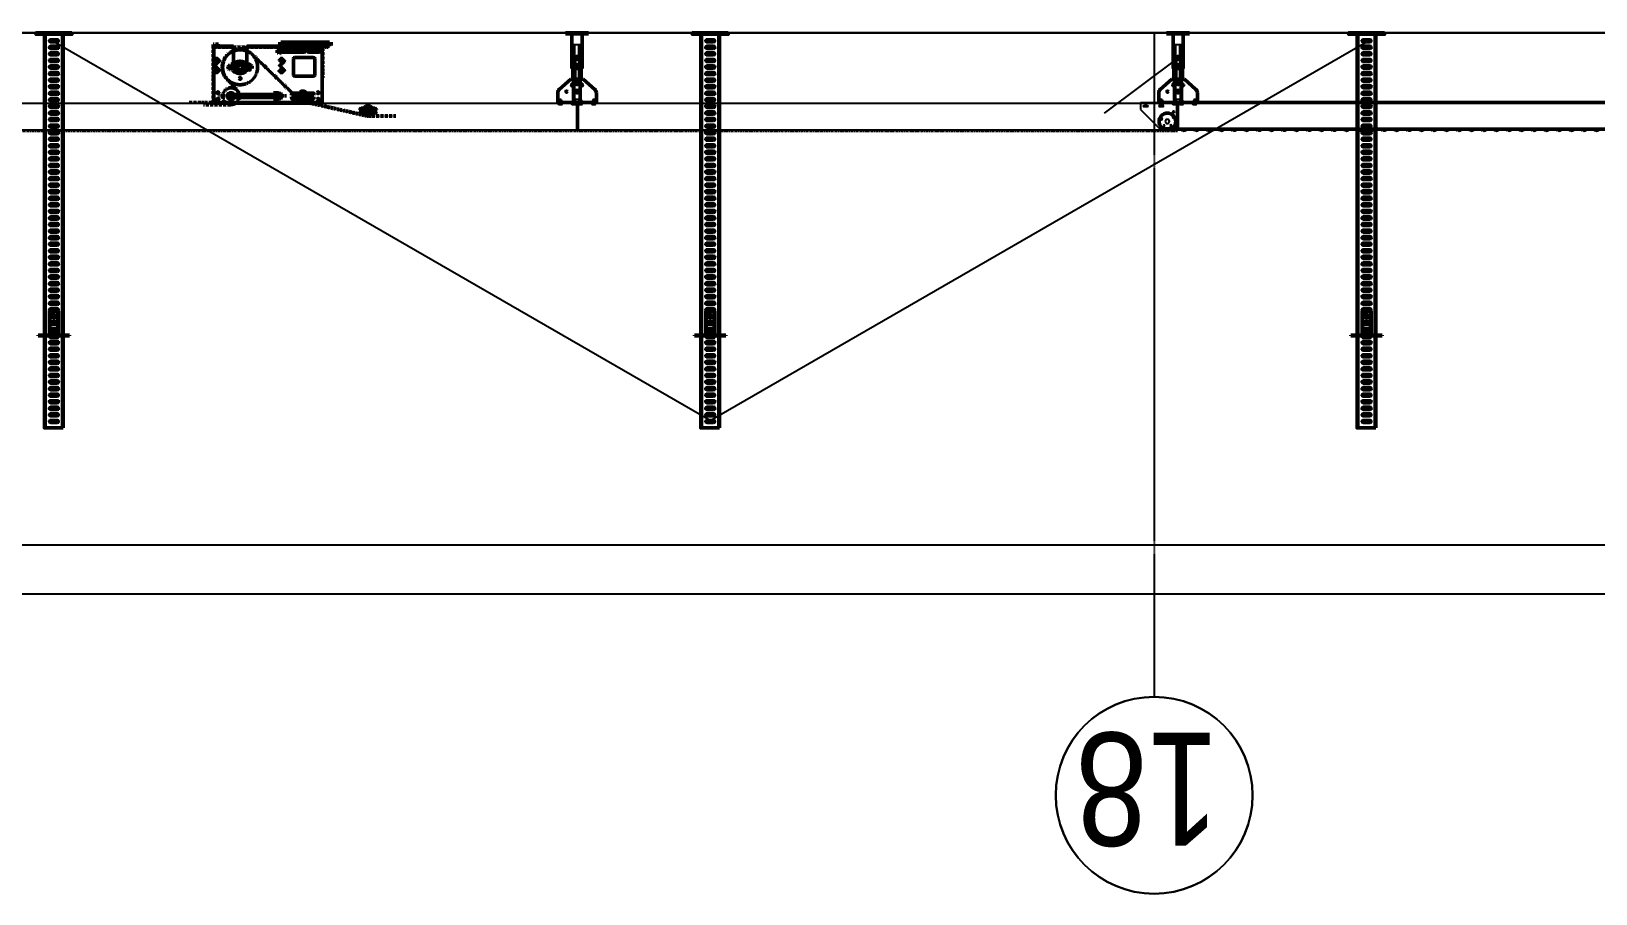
# Model space of a CAD drawing. Header units: millimetres. Extents: x 0 to 461941, y -159644 to 4828.
# Drawn here: x 180410 to 189944, y -153644 to -148388 of the extents above; entities that cross this region are included whole.
import ezdxf

# ---------------------------------------------------------------- set-up
doc = ezdxf.new("R2010")
doc.units = ezdxf.units.MM
for name, pattern in [('Xref Conv Decant Product Tote$0$_SBA Dash Dot - Loose', [6, 4, -1, 0, -1]), ('Xref Conv Decant Product Tote$0$AM_ISO02W050', [7.5, 6, -1.5]), ('Xref Conv Decant Product Tote$0$CENTER', [7, 4, -1, 1, -1]), ('Xref Conv Decant Product Tote$0$DASHDOT', [1, 0.5, -0.25, 0, -0.25]), ('Xref Conv Decant Product Tote$0$HIDDEN', [0.375, 0.25, -0.125]), ('Xref Conv Decant Product Tote$0$MultiDeck$0$Conveyor - Ground 940 aisles$0$HIDDEN', [9.525, 6.35, -3.175]), ('Xref Conv Decant Product Tote$0$P02582 Conveyor Elevations$0$HIDDEN', [9.525, 6.35, -3.175])]:
    doc.linetypes.add(name, pattern=pattern)
for name, color, linetype in [('AM_BOR', 4, 'Continuous'), ('Xref Conv Decant Empty Tote$0$B', 4, 'Continuous'), ('Xref Conv Decant Empty Tote$0$Mezz', 1, 'Continuous'), ('Xref Conv Decant In$0$P_Number1', 4, 'Continuous'), ('Xref Conv Decant Product Tote$0$B', 4, 'Continuous'), ('Xref Conv Decant Product Tote$0$MultiDeck$0$Conveyor - Ground 940 aisles$0$D', 7, 'Continuous'), ('Xref Conv Decant Product Tote$0$MultiDeck$0$Conveyor - Ground 940 aisles$0$H', 7, 'Xref Conv Decant Product Tote$0$MultiDeck$0$Conveyor - Ground 940 aisles$0$HIDDEN'), ('Xref Conv Decant Product Tote$0$P02582 Conveyor Elevations$0$Conv', 131, 'Continuous'), ('Xref Conv Decant Product Tote$0$S-GRID', 8, 'Continuous')]:
    doc.layers.add(name, color=color, linetype=linetype)
for name, color, linetype, lineweight in [('Xref Conv Decant Product Tote$0$Conv- Product decant', 3, 'Continuous', 50), ('Xref Conv Decant Product Tote$0$Hidden', 9, 'Xref Conv Decant Product Tote$0$AM_ISO02W050', 25), ('Xref Conv Decant Product Tote$0$S-GRID-IDEN', 1, 'Continuous', 25)]:
    doc.layers.add(name, color=color, linetype=linetype, lineweight=lineweight)
doc.styles.add('Xref Conv Decant Product Tote$0$Arial Narrow_1', font='ARIALN.TTF', dxfattribs={"height": 688.297872})

# ---------------------------------------------------------------- blocks, each defined once
blk = doc.blocks.new('Xref Conv Decant Empty Tote')
at = {"layer": 'Xref Conv Decant Empty Tote$0$B'}
blk.add_line((242903.7, -148397.6), (134788.8, -148397.6), dxfattribs=at)
at = {"layer": 'Xref Conv Decant Empty Tote$0$Mezz'}
blk.add_lwpolyline([(144253.6, -151517.6), (239475.4, -151517.6), (239475.4, -151817.6), (144253.6, -151817.6)], close=True, dxfattribs=at)
blk = doc.blocks.new('*U364')
blk.add_lwpolyline([(0, 0), (3657.6, 0), (3657.6, -163.5), (0, -163.5)], close=True)
at = {"layer": 'Xref Conv Decant Product Tote$0$Hidden', "ltscale": 5}
for centre in [(38.1, -12), (114.3, -12), (190.5, -12), (266.7, -12), (342.9, -12), (419.1, -12), (495.3, -12), (571.5, -12), (647.7, -12), (723.9, -12), (800.1, -12), (876.3, -12), (952.5, -12), (1028.7, -12), (1104.9, -12), (1181.1, -12), (1257.3, -12), (1333.5, -12), (1409.7, -12), (1485.9, -12), (1562.1, -12), (1638.3, -12), (1714.5, -12), (1790.7, -12), (1866.9, -12), (1943.1, -12), (2019.3, -12), (2095.5, -12), (2171.7, -12), (2247.9, -12), (2324.1, -12), (2400.3, -12), (2476.5, -12), (2552.7, -12), (2628.9, -12), (2705.1, -12), (2781.3, -12), (2857.5, -12), (2933.7, -12), (3009.9, -12), (3086.1, -12), (3162.3, -12), (3238.5, -12), (3314.7, -12), (3390.9, -12), (3467.1, -12), (3543.3, -12), (3619.5, -12)]:
    blk.add_arc(centre, 25, 28.6854, 151.3146, dxfattribs=at)
blk = doc.blocks.new('Xref Conv Decant Product Tote$0$9405 End Pulley')
blk.add_circle((-62, -52.3), 50.8)
at = {"layer": 'Xref Conv Decant Product Tote$0$P02582 Conveyor Elevations$0$Conv', "color": 0}
for p, q in [((-225.4, -125.8), (-112.4, -11.5)), ((0, -11.5), (-112.4, -11.5)), ((0, -167.1), (0, -11.5)), ((-225.4, -167.1), (-225.4, -125.8)), ((-225.4, -167.1), (0, -167.1)), ((-187, -140.5), (-202.4, -140.5)), ((-187, -150.5), (-202.4, -150.5)), ((-91.7, -140.5), (-107.1, -140.5)), ((-91.7, -150.5), (-107.1, -150.5))]:
    blk.add_line(p, q, dxfattribs=at)
for centre, radius in [((-97.5, -68.3), 6.5), ((-82.9, -26.9), 5), ((-62, -52.3), 12.7), ((-41.2, -26.9), 5)]:
    blk.add_circle(centre, radius, dxfattribs=at)
for centre, start, end in [((-202.4, -145.5), 90, 270), ((-187, -145.5), 270, 90), ((-107.1, -145.5), 90, 270), ((-91.7, -145.5), 270, 90)]:
    blk.add_arc(centre, 5, start, end, dxfattribs=at)
blk = doc.blocks.new('*U303')
at = {"layer": 'Xref Conv Decant Product Tote$0$Hidden', "linetype": 'Xref Conv Decant Product Tote$0$P02582 Conveyor Elevations$0$HIDDEN'}
blk.add_line((27500, 7.5), (0, 7.5), dxfattribs=at)
at = {"layer": 'Xref Conv Decant Product Tote$0$P02582 Conveyor Elevations$0$Conv', "color": 0}
blk.add_lwpolyline([(27500, -163.5), (0, -163.5), (0, 0), (27500, 0)], close=True, dxfattribs=at)
for centre in [(23.8, -76.2), (23.8, -111.1)]:
    blk.add_circle(centre, 5.5, dxfattribs=at)
at = {"xscale": -1}
blk.add_blockref('Xref Conv Decant Product Tote$0$9405 End Pulley', (0, 0), dxfattribs=at)
blk = doc.blocks.new('Xref Conv Decant Product Tote$0$405 Centre Drive 520lb v1.0')
at = {"linetype": 'Xref Conv Decant Product Tote$0$DASHDOT'}
for p, q in [((-1216, 10), (-1384.3, 10)), ((-1216, 7), (-1384.3, 7)), ((-781.3, -9.7), (-387.5, 79.4)), ((-780.6, -12.7), (-386.8, 76.4)), ((-212, 80.2), (-380.2, 80.2)), ((-212, 77.2), (-380.2, 77.2)), ((-1469.9, -4.2), (-1323.7, -4.2)), ((-1323.7, -4.2), (-1323.7, -350.2)), ((-1178.2, -75.7), (-1240.6, -143.6)), ((-1176, -77.7), (-1238.4, -145.6)), ((-804, -22.1), (-1086.6, -295.1)), ((-801.9, -24.2), (-1084.5, -297.3)), ((-656.4, -152.8), (-656.4, -341.6)), ((-1323.7, -350.2), (-1323.7, -358.7)), ((-1323.7, -358.7), (-1283.7, -358.7)), ((-660, -341.4), (-1320, -341.4)), ((-656.4, -341.6), (-621.5, -341.6))]:
    blk.add_line(p, q, dxfattribs=at)
for p, q in [((-660, 0), (-1320, 0)), ((-1320, 0), (-1320, -346)), ((-660, -346), (-660, 0)), ((-404.2, 51.7), (-431.6, 51.7)), ((-404.2, 42.7), (-431.6, 42.7)), ((-416.2, 63.2), (-344.2, 63.2)), ((-416.2, 31.2), (-344.2, 31.2)), ((-380.2, 58.3), (-389.8, 52.7)), ((-389.8, 52.7), (-389.8, 41.6)), ((-389.8, 41.6), (-380.2, 36.1)), ((-370.6, 52.7), (-380.2, 58.3)), ((-380.2, 36.1), (-370.6, 41.6)), ((-370.6, 41.6), (-370.6, 52.7)), ((-356.2, 51.7), (-328.8, 51.7)), ((-356.2, 42.7), (-328.8, 42.7)), ((-342.1, 54.6), (-348.5, 50.9)), ((-348.5, 50.9), (-348.5, 43.5)), ((-348.5, 43.5), (-342.1, 39.8)), ((-335.7, 50.9), (-342.1, 54.6)), ((-342.1, 39.8), (-335.7, 43.5)), ((-335.7, 43.5), (-335.7, 50.9)), ((-1237.4, -37), (-1235.4, -35)), ((-1237.4, -37), (-1237.4, -49)), ((-1237.4, -37), (-1220.2, -37)), ((-1237.4, -49), (-1235.4, -51)), ((-1237.4, -49), (-1220.2, -49)), ((-1235.4, -35), (-1235.4, -51)), ((-1235.4, -35), (-1220.2, -35)), ((-1235.4, -51), (-1220.2, -51)), ((-1221, -43), (-1219, -43)), ((-1211.9, -43), (-1220.2, -43)), ((-1220, -44), (-1220, -42)), ((-1211.9, -34), (-970, -34)), ((-1211.9, -35), (-947.6, -35)), ((-1211.9, -37), (-947.6, -37)), ((-1211.9, -49), (-947.6, -49)), ((-1211.9, -51), (-947.6, -51)), ((-970, -52), (-1211.9, -52)), ((-968, -43), (-951.6, -43)), ((-947.6, -33.4), (-947.6, -54.1)), ((-835, -269), (-835, -172)), ((-826, -163), (-714, -163)), ((-705, -269), (-705, -172)), ((-1200, -218), (-1200, -346)), ((-1200, -243.6), (-1173.3, -253.6)), ((-1120, -243.6), (-1146.7, -253.6)), ((-1120, -218), (-1120, -346)), ((-826, -278), (-714, -278)), ((-1320, -343), (-1200, -343)), ((-1320, -346), (-1200, -346)), ((-1120, -343), (-660, -343)), ((-1120, -346), (-660, -346)), ((-912.5, -371), (-912.5, -346)), ((-907.5, -371), (-912.5, -371)), ((-615.5, -346), (-907.5, -346)), ((-907.5, -371), (-907.5, -346)), ((-907.5, -354.5), (-899.5, -354.5)), ((-907.5, -367.5), (-899.5, -367.5)), ((-902.5, -371), (-907.5, -371)), ((-620.5, -351), (-902.5, -351)), ((-620.5, -371), (-902.5, -371)), ((-899.5, -367.5), (-899.5, -354.5)), ((-882, -310), (-770, -310)), ((-882, -328), (-770, -328)), ((-809.2, -311), (-808.2, -312)), ((-809.2, -311), (-809.2, -321)), ((-808.2, -320), (-809.2, -321)), ((-808.2, -312), (-808.2, -320)), ((-742, -310), (-679, -310)), ((-742, -328), (-679, -328)), ((-615.5, -354.5), (-623.5, -354.5)), ((-623.5, -367.5), (-623.5, -354.5)), ((-615.5, -367.5), (-623.5, -367.5)), ((-615.5, -371), (-620.5, -371)), ((-615.5, -346), (-615.5, -371))]:
    blk.add_line(p, q)
at = {"linetype": 'Xref Conv Decant Product Tote$0$HIDDEN'}
for p, q in [((-366.7, 53.7), (-393.7, 53.7)), ((-393.7, 40.7), (-366.7, 40.7)), ((-660, -3), (-1320, -3)), ((-1309.5, -186.5), (-1318.7, -195.6)), ((-1309.5, -186.5), (-1296.1, -186.5)), ((-1282.7, -199.9), (-1296.1, -186.5)), ((-1176.8, -181.7), (-1225, -203.9)), ((-1095, -203.9), (-1143.2, -181.7)), ((-914.5, -186.5), (-923.7, -195.6)), ((-914.5, -186.5), (-901.1, -186.5)), ((-887.7, -199.9), (-901.1, -186.5)), ((-1318.7, -195.6), (-1300.7, -213.7)), ((-1318.7, -261.4), (-1300.7, -243.4)), ((-1309.5, -270.6), (-1318.7, -261.4)), ((-1284.8, -197.8), (-1315.6, -228.5)), ((-1284.8, -259.3), (-1315.6, -228.5)), ((-1282.7, -199.9), (-1311.3, -228.5)), ((-1282.7, -257.2), (-1311.3, -228.5)), ((-1309.5, -270.6), (-1296.1, -270.6)), ((-1282.7, -257.2), (-1296.1, -270.6)), ((-1225, -232.1), (-1200, -243.6)), ((-1120, -243.6), (-1095, -232.1)), ((-923.7, -195.6), (-905.7, -213.7)), ((-923.7, -261.4), (-905.7, -243.4)), ((-914.5, -270.6), (-923.7, -261.4)), ((-889.8, -197.8), (-920.6, -228.5)), ((-889.8, -259.3), (-920.6, -228.5)), ((-887.7, -199.9), (-916.3, -228.5)), ((-887.7, -257.2), (-916.3, -228.5)), ((-914.5, -270.6), (-901.1, -270.6)), ((-887.7, -257.2), (-901.1, -270.6)), ((-933.4, -316), (-791.3, -316)), ((-928.1, -306.8), (-928.1, -325.2)), ((-928.1, -311), (-921, -311)), ((-928.1, -312), (-921, -312)), ((-928.1, -320), (-921, -320)), ((-928.1, -321), (-921, -321)), ((-912.5, -346), (-912.5, -301)), ((-912.5, -301), (-907.5, -301)), ((-907.5, -301), (-907.5, -346)), ((-907.5, -309.5), (-899.5, -309.5)), ((-907.5, -322.5), (-899.5, -322.5)), ((-899.5, -309.5), (-899.5, -322.5)), ((-899.5, -311), (-887.7, -311)), ((-899.5, -312), (-887.7, -312)), ((-899.5, -320), (-890.9, -320)), ((-899.5, -321), (-890.8, -321))]:
    blk.add_line(p, q, dxfattribs=at)
at = {"linetype": 'Xref Conv Decant Product Tote$0$CENTER'}
for p, q in [((-1291.6, -43), (-876.7, -43)), ((-934, -26), (-931, -26)), ((-934, -60), (-931, -60)), ((-926, -26), (-923, -26)), ((-926, -60), (-923, -60)), ((-928.1, -361), (-879.4, -361)), ((-890.9, -320), (-808.2, -320)), ((-890.8, -321), (-809.2, -321)), ((-887.7, -311), (-809.2, -311)), ((-887.7, -312), (-808.2, -312)), ((-594.9, -361), (-643.6, -361))]:
    blk.add_line(p, q, dxfattribs=at)
at = {"linetype": 'Continuous'}
for p, q in [((-1220.2, -60), (-1220.2, -26)), ((-1211.9, -26), (-1211.9, -60)), ((-956, -23), (-926, -23)), ((-956, -63), (-956, -23)), ((-956, -63), (-926, -63)), ((-934, -60), (-934, -26)), ((-931, -63), (-931, -23)), ((-926, -63), (-926, -23)), ((-923, -60), (-923, -26)), ((-902.5, -371), (-902.5, -351)), ((-620.5, -351), (-620.5, -371))]:
    blk.add_line(p, q, dxfattribs=at)
for points in [[(-424.7, 43.5), (-418.3, 39.8), (-411.9, 43.5), (-411.9, 50.9), (-418.3, 54.6), (-424.7, 50.9)], [(-803.2, -47.4), (-811.2, -52), (-819.2, -47.4), (-819.2, -38.1), (-811.2, -33.5), (-803.2, -38.1)], [(-787.6, -48.5), (-778, -54.1), (-768.4, -48.5), (-768.4, -37.5), (-778, -31.9), (-787.6, -37.5)], [(-752.8, -47.4), (-744.8, -52), (-736.8, -47.4), (-736.8, -38.1), (-744.8, -33.5), (-752.8, -38.1)]]:
    blk.add_lwpolyline(points, close=True)
for points in [[(-1233.8, -31.9), (-1233.8, -35.6), (-1233.8, -50.4), (-1233.8, -54.1)], [(-1233.8, -35.6), (-1222.6, -35.6)], [(-1233.8, -50.4), (-1222.6, -50.4)], [(-1231.4, -28.2), (-1222.6, -28.2)], [(-1231.4, -57.8), (-1222.6, -57.8)], [(-1220.2, -31.9), (-1220.2, -54.1)], [(-947.6, -31.9), (-947.6, -35.6), (-947.6, -50.4), (-947.6, -54.1)], [(-947.6, -35.6), (-936.4, -35.6)], [(-947.6, -50.4), (-936.4, -50.4)], [(-945.2, -28.2), (-936.4, -28.2)], [(-945.2, -57.8), (-936.4, -57.8)], [(-934, -31.9), (-934, -54.1)], [(-923, -31.9), (-923, -35.6), (-923, -50.4), (-923, -54.1)], [(-923, -35.6), (-911.8, -35.6)], [(-923, -50.4), (-911.8, -50.4)], [(-920.6, -28.2), (-911.8, -28.2)], [(-920.6, -57.8), (-911.8, -57.8)], [(-909.4, -31.9), (-909.4, -54.1)], [(-846.1, -37.2), (-797.5, -37.2), (-797.5, -42.7)], [(-846.1, -48.3), (-797.5, -48.3), (-797.5, -42.7)], [(-709.9, -37.2), (-758.5, -37.2), (-758.5, -42.7)], [(-709.9, -48.3), (-758.5, -48.3), (-758.5, -42.7)]]:
    blk.add_lwpolyline(points)
for points in [[(-846.1, -37.2), (-846.1, -29.8, -0.414214), (-841.1, -24.8)], [(-709.9, -48.3), (-709.9, -55.7, -0.414214), (-714.9, -60.7), (-841.1, -60.7, -0.414214), (-846.1, -55.7), (-846.1, -48.3, -0.414214)], [(-841.1, -24.8), (-714.9, -24.8, -0.414214), (-709.9, -29.8), (-709.9, -37.2, -0.414214)]]:
    blk.add_lwpolyline(points, format="xyb")
at = {"linetype": 'Xref Conv Decant Product Tote$0$DASHDOT', "const_width": 1.5}
for points in [[(-511.2, -2.9), (-656.4, -2.9), (-656.4, -152.9)], [(-1320.7, -351.3), (-935.7, -351.3)]]:
    blk.add_lwpolyline(points, dxfattribs=at)
at = {"linetype": 'Xref Conv Decant Product Tote$0$HIDDEN'}
for points in [[(-935.1, -309.1), (-935.1, -311.4), (-935.1, -320.6), (-935.1, -322.9)], [(-935.1, -311.4), (-928.1, -311.4)], [(-935.1, -320.6), (-928.1, -320.6)], [(-933.6, -306.8), (-928.1, -306.8)], [(-933.6, -325.2), (-928.1, -325.2)], [(-921, -309.1), (-921, -311.4), (-921, -320.6), (-921, -322.9)], [(-921, -311.4), (-914, -311.4)], [(-921, -320.6), (-914, -320.6)], [(-919.5, -306.8), (-914, -306.8)], [(-919.5, -325.2), (-914, -325.2)], [(-912.5, -309.1), (-912.5, -322.9)]]:
    blk.add_lwpolyline(points, dxfattribs=at)
for centre, radius in [((-1216, -43), 50), ((-778, -43), 30.1), ((-1300, -196), 5.5), ((-905, -196), 5.5), ((-1300, -261.1), 5.5), ((-905, -261.1), 5.5)]:
    blk.add_circle(centre, radius, dxfattribs=at)
for centre, radius in [((-418.3, 47.2), 7.91), ((-418.3, 47.2), 6.4), ((-418.3, 47.2), 4.5), ((-418.3, 47.2), 4.5), ((-418.3, 47.2), 4.5), ((-380.2, 47.2), 30), ((-380.2, 47.2), 9.6), ((-342.1, 47.2), 7.91), ((-342.1, 47.2), 6.4), ((-342.1, 47.2), 4.5), ((-342.1, 47.2), 4.5), ((-342.1, 47.2), 4.5), ((-1295, -23), 5.5), ((-1295, -63), 5.5), ((-811.2, -42.7), 8), ((-811.2, -42.7), 4.5), ((-778, -43), 9.6), ((-744.8, -42.7), 8), ((-744.8, -42.7), 4.5), ((-685, -23), 5.5), ((-685, -63), 5.5), ((-1300, -196), 5.5), ((-1160, -218), 38), ((-1160, -150), 5.5), ((-905, -196), 5.5), ((-1300, -261), 5.5), ((-1218.5, -218), 8), ((-1160, -218), 25.9), ((-1160, -218), 15), ((-1101.5, -218), 8), ((-905, -261), 5.5)]:
    blk.add_circle(centre, radius)
at = {"linetype": 'Xref Conv Decant Product Tote$0$DASHDOT'}
for centre, radius, start, end in [((-1216, -43), 53, 319.04218, 90), ((-380.2, 47.2), 33, 90, 102.75229), ((-380.2, 47.2), 30, 90, 102.75229), ((-770.7, -56.6), 48, 102.75229, 134.02472), ((-770.7, -56.6), 45, 102.75229, 134.02472), ((-1160, -218), 109.7, 137.29074, 313.60398)]:
    blk.add_arc(centre, radius, start, end, dxfattribs=at)
for centre, radius, start, end in [((-416.2, 47.2), 16, 90, 163.66518), ((-416.2, 47.2), 16, 196.33482, 270), ((-404.2, 47.2), 4.5, 270, 90), ((-356.2, 47.2), 4.5, 90, 270), ((-344.2, 47.2), 16, 16.33482, 90), ((-344.2, 47.2), 16, 270, 343.66518), ((-1229.7, -31.9), 4.04, 113.99102, 246.00898), ((-1221.2, -43), 12.6, 144.0166, 215.9834), ((-1229.7, -54.1), 4.04, 113.99102, 246.00898), ((-1216, -43), 20.3, 23.23936, 133.19887), ((-1216, -43), 20.3, 226.80115, 333.64735), ((-1224.2, -31.9), 4.04, 293.99102, 66.00898), ((-1232.8, -43), 12.6, 324.0166, 35.9834), ((-1224.2, -54.1), 4.04, 293.99102, 66.00898), ((-943.6, -31.9), 4.04, 113.99102, 246.00898), ((-935, -43), 12.6, 144.0166, 215.9834), ((-943.6, -54.1), 4.04, 113.99102, 246.00898), ((-938, -31.9), 4.04, 293.99102, 66.00898), ((-946.6, -43), 12.6, 324.0166, 35.9834), ((-938, -54.1), 4.04, 293.99102, 66.00898), ((-919, -31.9), 4.04, 113.99102, 246.00898), ((-910.4, -43), 12.6, 144.0166, 215.9834), ((-919, -54.1), 4.04, 113.99102, 246.00898), ((-913.4, -31.9), 4.04, 293.99102, 66.00898), ((-922, -43), 12.6, 324.0166, 35.9834), ((-913.4, -54.1), 4.04, 293.99102, 66.00898), ((-811.2, -42.7), 5.5, 76.11159, 18.80998), ((-744.8, -42.7), 5.5, 161.19002, 103.88841), ((-1160, -218), 40, 0, 180), ((-826, -172), 9, 90, 180), ((-714, -172), 9, 0, 90), ((-826, -269), 9, 180, 270), ((-714, -269), 9, 270, 0), ((-882, -319), 9, 90, 270), ((-770, -319), 9, 270, 90), ((-742, -319), 9, 90, 270), ((-679, -319), 9, 270, 90)]:
    blk.add_arc(centre, radius, start, end)
at = {"linetype": 'Xref Conv Decant Product Tote$0$HIDDEN'}
for centre, radius, start, end in [((-393.7, 47.2), 6.5, 90, 270), ((-366.7, 47.2), 6.5, 270, 90), ((-1220, -43), 9, 90, 270), ((-970, -43), 9, 270, 90), ((-1160, -218), 106.5, 294.88281, 247.93941), ((-1218.5, -218), 15.5, 114.75907, 245.24093), ((-1101.5, -218), 15.5, 294.75907, 65.24093), ((-932.6, -309.1), 2.53, 113.99102, 246.00898), ((-927.3, -316), 7.86, 144.0166, 215.9834), ((-932.6, -322.9), 2.53, 113.99102, 246.00898), ((-918.5, -309.1), 2.53, 113.99102, 246.00898), ((-913.1, -316), 7.86, 144.0166, 215.9834), ((-918.5, -322.9), 2.53, 113.99102, 246.00898), ((-915, -309.1), 2.53, 293.99102, 66.00898), ((-920.4, -316), 7.86, 324.0166, 35.9834), ((-915, -322.9), 2.53, 293.99102, 66.00898)]:
    blk.add_arc(centre, radius, start, end, dxfattribs=at)
at = {"linetype": 'Continuous'}
for centre, radius, start, end in [((-1216, -26), 4.14, 0, 180), ((-1216, -60), 4.14, 180, 0), ((-1160, -218), 106.5, 247.93941, 292.06059)]:
    blk.add_arc(centre, radius, start, end, dxfattribs=at)
blk = doc.blocks.new('Xref Conv Decant Product Tote$0$Grid - Grid Head-235101')
at = {"layer": 'Xref Conv Decant Product Tote$0$S-GRID-IDEN'}
blk.add_circle((0, 600), 600, dxfattribs=at)
for start, end in [(0, 180), (180, 0)]:
    blk.add_arc((0, 600), 600, start, end, dxfattribs=at)
blk = doc.blocks.new('*U362')
at = {"linetype": 'Continuous'}
for p, q in [((0, 0), (0, -59.2)), ((0, 0), (235, 0)), ((235, 0), (235, -59.2)), ((79.4, -141.4), (8.5, -78.2)), ((155.6, -141.4), (226.5, -78.2)), ((79.4, -141.4), (155.6, -141.4)), ((91.5, -136.4), (91.5, -287)), ((103.5, -136.4), (103.5, -353)), ((131.5, -136.4), (131.5, -287)), ((143.5, -136.4), (143.5, -287)), ((86.5, -207.5), (148.5, -207.5)), ((86.5, -207.5), (86.5, -418.5)), ((148.5, -207.5), (148.5, -418.5)), ((187.5, -418.5), (47.5, -418.5)), ((47.5, -418.5), (47.5, -423.5)), ((187.5, -423.5), (47.5, -423.5)), ((187.5, -418.5), (187.5, -423.5))]:
    blk.add_line(p, q, dxfattribs=at)
for p, q in [((6.9, 7.5), (6.9, 2)), ((6.9, 2), (25.4, 2)), ((9.2, 9), (11.5, 9)), ((11.5, 9), (11.5, 2)), ((11.5, 9), (20.8, 9)), ((20.8, 9), (20.8, 2)), ((20.8, 9), (23.1, 9)), ((25.4, 7.5), (25.4, 2)), ((88, 7.5), (88, 2)), ((88, 2), (106.5, 2)), ((90.3, 9), (92.6, 9)), ((92.6, 9), (92.6, 2)), ((92.6, 9), (101.8, 9)), ((101.8, 9), (101.8, 2)), ((101.8, 9), (104.2, 9)), ((106.5, 7.5), (106.5, 2)), ((128.5, 7.5), (128.5, 2)), ((128.5, 2), (147, 2)), ((130.8, 9), (133.2, 9)), ((133.2, 9), (133.2, 2)), ((133.2, 9), (142.4, 9)), ((142.4, 9), (142.4, 2)), ((142.4, 9), (144.7, 9)), ((147, 7.5), (147, 2)), ((209.6, 7.5), (209.6, 2)), ((209.6, 2), (228.1, 2)), ((211.9, 9), (214.2, 9)), ((214.2, 9), (214.2, 2)), ((214.2, 9), (223.5, 9)), ((223.5, 9), (223.5, 2)), ((223.5, 9), (225.8, 9)), ((228.1, 7.5), (228.1, 2)), ((117.5, -109.3), (111.1, -113)), ((111.1, -113), (111.1, -120.4)), ((111.1, -120.4), (117.5, -124.1)), ((123.9, -113), (117.5, -109.3)), ((117.5, -124.1), (123.9, -120.4)), ((123.9, -120.4), (123.9, -113))]:
    blk.add_line(p, q)
at = {"linetype": 'Xref Conv Decant Product Tote$0$CENTER'}
for p, q in [((67.5, -411.7), (67.5, -433.3)), ((167.5, -411.7), (167.5, -433.3))]:
    blk.add_line(p, q, dxfattribs=at)
for points in [[(111.1, -69.4), (117.5, -73.1), (123.9, -69.4), (123.9, -62), (117.5, -58.3), (111.1, -62)], [(109.5, -225.1), (117.5, -229.7), (125.5, -225.1), (125.5, -215.9), (117.5, -211.3), (109.5, -215.9)], [(109.5, -276.1), (117.5, -280.7), (125.5, -276.1), (125.5, -266.9), (117.5, -262.3), (109.5, -266.9)]]:
    blk.add_lwpolyline(points, close=True)
for centre, radius in [((117.5, -65.7), 8.4), ((117.5, -65.7), 6.4), ((117.5, -116.7), 8.4), ((117.5, -116.7), 6.4), ((117.5, -220.5), 8), ((117.5, -271.5), 8)]:
    blk.add_circle(centre, radius)
at = {"linetype": 'Continuous'}
blk.add_circle((181.8, -65.7), 3.6, dxfattribs=at)
for centre, radius, start, end in [((9.2, 6.5), 2.53, 23.99102, 156.00898), ((16.1, 1.1), 7.86, 54.0166, 125.9834), ((23.1, 6.5), 2.53, 23.99102, 156.00898), ((90.3, 6.5), 2.53, 23.99102, 156.00898), ((97.2, 1.1), 7.86, 54.0166, 125.9834), ((104.2, 6.5), 2.53, 23.99102, 156.00898), ((130.8, 6.5), 2.53, 23.99102, 156.00898), ((137.8, 1.1), 7.86, 54.0166, 125.9834), ((144.7, 6.5), 2.53, 23.99102, 156.00898), ((211.9, 6.5), 2.53, 23.99102, 156.00898), ((218.8, 1.1), 7.86, 54.0166, 125.9834), ((225.8, 6.5), 2.53, 23.99102, 156.00898)]:
    blk.add_arc(centre, radius, start, end)
for centre, radius, start, end in [((25.4, -59.2), 25.4, 180, 228.26911), ((209.6, -59.2), 25.4, 311.73089, 0), ((88.7, -104.7), 4.4, 45, 225), ((116.3, -77.6), 43.1, 224.54732, 271.61444), ((117.5, -75.9), 36.4, 225, 270), ((117.5, -75.9), 36.4, 270, 315), ((118.7, -77.6), 43.1, 268.38556, 315.45268), ((146.3, -104.7), 4.4, 315, 135)]:
    blk.add_arc(centre, radius, start, end, dxfattribs=at)
at = {"layer": 'Xref Conv Decant Product Tote$0$Hidden', "linetype": 'Xref Conv Decant Product Tote$0$HIDDEN'}
for p, q in [((11.1, -17), (11.1, 2)), ((12.1, -18), (12.1, 2)), ((20.1, -18), (20.1, 2)), ((21.1, -17), (21.1, 2)), ((92.2, -17), (92.2, 2)), ((93.2, -18), (93.2, 2)), ((101.2, -18), (101.2, 2)), ((102.2, -17), (102.2, 2)), ((132.8, -17), (132.8, 2)), ((133.8, -18), (133.8, 2)), ((141.8, -18), (141.8, 2)), ((142.8, -17), (142.8, 2)), ((213.8, -17), (213.8, 2)), ((214.8, -18), (214.8, 2)), ((222.8, -18), (222.8, 2)), ((223.8, -17), (223.8, 2)), ((0, -3), (235, -3)), ((12.1, -18), (11.1, -17)), ((11.1, -17), (21.1, -17)), ((12.1, -18), (20.1, -18)), ((20.1, -18), (21.1, -17)), ((91.5, -18), (91.5, -158.8)), ((91.5, -18), (143.5, -18)), ((92.2, -17), (102.2, -17)), ((93.2, -18), (92.2, -17)), ((93.2, -18), (101.2, -18)), ((93.5, -18), (93.5, -353)), ((101.2, -18), (102.2, -17)), ((101.5, -18), (101.5, -353)), ((103.5, -18), (103.5, -158.8)), ((131.5, -18), (131.5, -158.8)), ((132.8, -17), (142.8, -17)), ((133.8, -18), (132.8, -17)), ((133.5, -18), (133.5, -353)), ((133.8, -18), (141.8, -18)), ((141.5, -18), (141.5, -353)), ((141.8, -18), (142.8, -17)), ((143.5, -18), (143.5, -158.8)), ((213.8, -17), (223.8, -17)), ((214.8, -18), (213.8, -17)), ((214.8, -18), (222.8, -18)), ((222.8, -18), (223.8, -17)), ((91.5, -128), (91.5, -173)), ((91.5, -142), (91.5, -353)), ((93.5, -128), (93.5, -173)), ((96.5, -118), (138.5, -118)), ((96.5, -120), (138.5, -120)), ((96.5, -176), (98.5, -176)), ((98.5, -178), (96.5, -178)), ((101.5, -170), (101.5, -173)), ((101.5, -170), (103.5, -170)), ((103.5, -142), (103.5, -287)), ((103.5, -170), (103.5, -173)), ((131.5, -142), (131.5, -353)), ((131.5, -170), (131.5, -173)), ((131.5, -170), (133.5, -170)), ((133.5, -170), (131.5, -170)), ((133.5, -170), (133.5, -173)), ((133.5, -170), (133.5, -173)), ((138.5, -176), (136.5, -176)), ((136.5, -178), (138.5, -178)), ((141.5, -128), (141.5, -173)), ((143.5, -128), (143.5, -173)), ((143.5, -142), (143.5, -353)), ((89.5, -207.5), (89.5, -418.5)), ((145.5, -207.5), (145.5, -418.5)), ((143.5, -353), (91.5, -353))]:
    blk.add_line(p, q, dxfattribs=at)
at = {"layer": 'Xref Conv Decant Product Tote$0$Hidden', "linetype": 'Xref Conv Decant Product Tote$0$CENTER'}
for p, q in [((16.1, 10.6), (16.1, -9.3)), ((97.2, -8.6), (97.2, 11.3)), ((97.2, 10.6), (97.2, -9.3)), ((137.8, -8.6), (137.8, 11.3)), ((218.8, -8.6), (218.8, 11.3))]:
    blk.add_line(p, q, dxfattribs=at)
at = {"layer": 'Xref Conv Decant Product Tote$0$Hidden'}
for p, q in [((16.1, 8.6), (16.1, -11.3)), ((97.2, 8.6), (97.2, -11.3)), ((137.8, 8.6), (137.8, -11.3)), ((218.8, 8.6), (218.8, -11.3))]:
    blk.add_line(p, q, dxfattribs=at)
for points in [[(6.9, -5), (4.9, -3)], [(27.4, -3), (4.9, -3)], [(25.4, -5), (6.9, -5)], [(6.9, -10.5), (6.9, -5)], [(23.1, -12), (20.8, -12), (11.5, -12), (9.2, -12)], [(11.5, -12), (11.5, -5)], [(20.8, -12), (20.8, -5)], [(27.4, -3), (25.4, -5)], [(25.4, -10.5), (25.4, -5)], [(88, -5), (86, -3)], [(108.5, -3), (86, -3)], [(106.5, -5), (88, -5)], [(88, -10.5), (88, -5)], [(104.2, -12), (101.8, -12), (92.6, -12), (90.3, -12)], [(92.6, -12), (92.6, -5)], [(101.8, -12), (101.8, -5)], [(108.5, -3), (106.5, -5)], [(106.5, -10.5), (106.5, -5)], [(128.5, -5), (126.5, -3)], [(149, -3), (126.5, -3)], [(147, -5), (128.5, -5)], [(128.5, -10.5), (128.5, -5)], [(144.7, -12), (142.4, -12), (133.2, -12), (130.8, -12)], [(133.2, -12), (133.2, -5)], [(142.4, -12), (142.4, -5)], [(149, -3), (147, -5)], [(147, -10.5), (147, -5)], [(209.6, -5), (207.6, -3)], [(230.1, -3), (207.6, -3)], [(228.1, -5), (209.6, -5)], [(209.6, -10.5), (209.6, -5)], [(225.8, -12), (223.5, -12), (214.2, -12), (211.9, -12)], [(214.2, -12), (214.2, -5)], [(223.5, -12), (223.5, -5)], [(230.1, -3), (228.1, -5)], [(228.1, -10.5), (228.1, -5)]]:
    blk.add_lwpolyline(points, dxfattribs=at)
for centre, radius, start, end in [((9.2, -9.5), 2.53, 203.99102, 336.00898), ((16.1, -4.1), 7.86, 234.0166, 305.9834), ((23.1, -9.5), 2.53, 203.99102, 336.00898), ((90.3, -9.5), 2.53, 203.99102, 336.00898), ((97.2, -4.1), 7.86, 234.0166, 305.9834), ((104.2, -9.5), 2.53, 203.99102, 336.00898), ((130.8, -9.5), 2.53, 203.99102, 336.00898), ((137.8, -4.1), 7.86, 234.0166, 305.9834), ((144.7, -9.5), 2.53, 203.99102, 336.00898), ((211.9, -9.5), 2.53, 203.99102, 336.00898), ((218.8, -4.1), 7.86, 234.0166, 305.9834), ((225.8, -9.5), 2.53, 203.99102, 336.00898)]:
    blk.add_arc(centre, radius, start, end, dxfattribs=at)
at = {"layer": 'Xref Conv Decant Product Tote$0$Hidden', "linetype": 'Xref Conv Decant Product Tote$0$HIDDEN'}
for centre, radius, start, end in [((96.5, -123), 5, 90, 180), ((96.5, -173), 5, 180, 270), ((96.5, -173), 5, 180, 270), ((96.5, -123), 3, 90, 180), ((96.5, -173), 3, 180, 270), ((98.5, -173), 3, 270, 0), ((98.5, -173), 5, 270, 0), ((136.5, -173), 5, 180, 270), ((136.5, -173), 3, 180, 270), ((138.5, -123), 5, 0, 90), ((138.5, -123), 3, 0, 90), ((138.5, -173), 5, 270, 0), ((138.5, -173), 3, 270, 0)]:
    blk.add_arc(centre, radius, start, end, dxfattribs=at)
blk = doc.blocks.new('Xref Conv Decant Product Tote$0$SLOT (0deg)')
blk.add_lwpolyline([(-21, 6.5, 1), (-21, -6.5), (21, -6.5, 1), (21, 6.5)], format="xyb", close=True)
blk = doc.blocks.new('*U385')
for p, q in [((-95.2, 18.7), (-29.9, 18.7)), ((-95.2, 18.7), (-95.2, 13.7)), ((-95.2, 13.7), (-29.9, 13.7)), ((-27.5, 28.5), (27.5, 28.5)), ((-27.5, -131.5), (-27.5, 28.5)), ((-24.5, -131.5), (-24.5, 28.5)), ((24.5, -131.5), (24.5, 28.5)), ((27.5, -131.5), (27.5, 28.5)), ((30, 18.7), (95.2, 18.7)), ((95.2, 13.7), (30, 13.7)), ((95.2, 18.7), (95.2, 13.7)), ((-27.5, -131.5), (27.5, -131.5))]:
    blk.add_line(p, q)
for centre in [(0, -67.5), (0, -118.5)]:
    blk.add_circle(centre, 5.5)
for centre, start, end in [((-29.9, 10.5), 0, 90), ((30, 10.5), 90, 180)]:
    blk.add_arc(centre, 3.2, start, end)
at = {"layer": 'Xref Conv Decant Product Tote$0$MultiDeck$0$Conveyor - Ground 940 aisles$0$D', "linetype": 'Xref Conv Decant Product Tote$0$MultiDeck$0$Conveyor - Ground 940 aisles$0$HIDDEN'}
for p, q in [((-26.8, 10.5), (-26.8, -1.6)), ((-21.8, 10.5), (-21.8, -1.5)), ((21.8, 10.5), (21.8, -1.5)), ((26.8, 10.5), (26.8, -1.6))]:
    blk.add_line(p, q, dxfattribs=at)
at = {"layer": 'Xref Conv Decant Product Tote$0$MultiDeck$0$Conveyor - Ground 940 aisles$0$D'}
for p, q in [((-2, 0), (-21, 0)), ((-1, 0), (1, 0)), ((0, 2), (0, 21)), ((0, -1), (0, 1)), ((2, 0), (21, 0)), ((-4, -67.5), (-7.5, -67.5)), ((-2, -67.5), (2, -67.5)), ((0, -2), (0, -21)), ((0, -63.5), (0, -60)), ((0, -69.5), (0, -65.5)), ((0, -71.5), (0, -75)), ((4, -67.5), (7.5, -67.5)), ((-4, -118.5), (-7.5, -118.5)), ((-2, -118.5), (2, -118.5)), ((0, -114.5), (0, -111)), ((0, -120.5), (0, -116.5)), ((0, -122.5), (0, -126)), ((4, -118.5), (7.5, -118.5))]:
    blk.add_line(p, q, dxfattribs=at)
at = {"layer": 'Xref Conv Decant Product Tote$0$MultiDeck$0$Conveyor - Ground 940 aisles$0$D', "linetype": 'Xref Conv Decant Product Tote$0$MultiDeck$0$Conveyor - Ground 940 aisles$0$HIDDEN'}
blk.add_circle((0, 0), 20, dxfattribs=at)
for centre, radius, start, end in [((-29.9, 10.5), 8.2, 0, 90), ((30, 10.5), 8.2, 90, 180), ((0, 0), 26.8, 183.50044, 356.49956), ((0, 0), 21.8, 183.8813, 356.1187)]:
    blk.add_arc(centre, radius, start, end, dxfattribs=at)
at = {"layer": 'Xref Conv Decant Product Tote$0$MultiDeck$0$Conveyor - Ground 940 aisles$0$H'}
for p, q in [((-88.7, 18.7), (-88.7, 13.7)), ((-63.7, 18.7), (-63.7, 13.7)), ((63.7, 18.7), (63.7, 13.7)), ((88.7, 18.7), (88.7, 13.7))]:
    blk.add_line(p, q, dxfattribs=at)
blk = doc.blocks.new('*U412')
for p, q in [((-52.5, 2408), (-52.5, 8)), ((52.5, 8), (52.5, 2408))]:
    blk.add_line(p, q)
for points in [[(-57.5, 2408), (57.5, 2408), (57.5, 8), (-57.5, 8)], [(-110, 0), (110, 0), (110, 8), (-110, 8)]]:
    blk.add_lwpolyline(points, close=True)
at = {"layer": 'Xref Conv Decant Product Tote$0$Hidden'}
for p, q in [((-90, 8), (-90, 0)), ((-76, 8), (-76, 0)), ((76, 8), (76, 0)), ((90, 8), (90, 0))]:
    blk.add_line(p, q, dxfattribs=at)
for name, p in [('Xref Conv Decant Product Tote$0$SLOT (0deg)', (0, 2368)), ('Xref Conv Decant Product Tote$0$SLOT (0deg)', (0, 2328)), ('Xref Conv Decant Product Tote$0$SLOT (0deg)', (0, 2288)), ('Xref Conv Decant Product Tote$0$SLOT (0deg)', (0, 2248)), ('Xref Conv Decant Product Tote$0$SLOT (0deg)', (0, 2208)), ('Xref Conv Decant Product Tote$0$SLOT (0deg)', (0, 2168)), ('Xref Conv Decant Product Tote$0$SLOT (0deg)', (0, 2128)), ('Xref Conv Decant Product Tote$0$SLOT (0deg)', (0, 2088)), ('Xref Conv Decant Product Tote$0$SLOT (0deg)', (0, 2048)), ('Xref Conv Decant Product Tote$0$SLOT (0deg)', (0, 2008)), ('Xref Conv Decant Product Tote$0$SLOT (0deg)', (0, 1968)), ('Xref Conv Decant Product Tote$0$SLOT (0deg)', (0, 1928)), ('*U385', (0, 1828)), ('*U385', (0, 1828)), ('Xref Conv Decant Product Tote$0$SLOT (0deg)', (0, 1888)), ('Xref Conv Decant Product Tote$0$SLOT (0deg)', (0, 1848)), ('Xref Conv Decant Product Tote$0$SLOT (0deg)', (0, 1808)), ('Xref Conv Decant Product Tote$0$SLOT (0deg)', (0, 1768)), ('Xref Conv Decant Product Tote$0$SLOT (0deg)', (0, 1728)), ('Xref Conv Decant Product Tote$0$SLOT (0deg)', (0, 1688)), ('Xref Conv Decant Product Tote$0$SLOT (0deg)', (0, 1648)), ('Xref Conv Decant Product Tote$0$SLOT (0deg)', (0, 1608)), ('Xref Conv Decant Product Tote$0$SLOT (0deg)', (0, 1568)), ('Xref Conv Decant Product Tote$0$SLOT (0deg)', (0, 1528)), ('Xref Conv Decant Product Tote$0$SLOT (0deg)', (0, 1488)), ('Xref Conv Decant Product Tote$0$SLOT (0deg)', (0, 1448)), ('Xref Conv Decant Product Tote$0$SLOT (0deg)', (0, 1408)), ('Xref Conv Decant Product Tote$0$SLOT (0deg)', (0, 1368)), ('Xref Conv Decant Product Tote$0$SLOT (0deg)', (0, 1328)), ('Xref Conv Decant Product Tote$0$SLOT (0deg)', (0, 1288)), ('Xref Conv Decant Product Tote$0$SLOT (0deg)', (0, 1248)), ('Xref Conv Decant Product Tote$0$SLOT (0deg)', (0, 1208)), ('Xref Conv Decant Product Tote$0$SLOT (0deg)', (0, 1168)), ('Xref Conv Decant Product Tote$0$SLOT (0deg)', (0, 1128)), ('Xref Conv Decant Product Tote$0$SLOT (0deg)', (0, 1088)), ('Xref Conv Decant Product Tote$0$SLOT (0deg)', (0, 1048)), ('Xref Conv Decant Product Tote$0$SLOT (0deg)', (0, 1008)), ('Xref Conv Decant Product Tote$0$SLOT (0deg)', (0, 968)), ('Xref Conv Decant Product Tote$0$SLOT (0deg)', (0, 928)), ('Xref Conv Decant Product Tote$0$SLOT (0deg)', (0, 888)), ('Xref Conv Decant Product Tote$0$SLOT (0deg)', (0, 848)), ('Xref Conv Decant Product Tote$0$SLOT (0deg)', (0, 808)), ('Xref Conv Decant Product Tote$0$SLOT (0deg)', (0, 768)), ('Xref Conv Decant Product Tote$0$SLOT (0deg)', (0, 728)), ('Xref Conv Decant Product Tote$0$SLOT (0deg)', (0, 688)), ('Xref Conv Decant Product Tote$0$SLOT (0deg)', (0, 648)), ('Xref Conv Decant Product Tote$0$SLOT (0deg)', (0, 608)), ('Xref Conv Decant Product Tote$0$SLOT (0deg)', (0, 568)), ('Xref Conv Decant Product Tote$0$SLOT (0deg)', (0, 528)), ('Xref Conv Decant Product Tote$0$SLOT (0deg)', (0, 488)), ('Xref Conv Decant Product Tote$0$SLOT (0deg)', (0, 448)), ('Xref Conv Decant Product Tote$0$SLOT (0deg)', (0, 408)), ('Xref Conv Decant Product Tote$0$SLOT (0deg)', (0, 368)), ('Xref Conv Decant Product Tote$0$SLOT (0deg)', (0, 328)), ('Xref Conv Decant Product Tote$0$SLOT (0deg)', (0, 288)), ('Xref Conv Decant Product Tote$0$SLOT (0deg)', (0, 248)), ('Xref Conv Decant Product Tote$0$SLOT (0deg)', (0, 208)), ('Xref Conv Decant Product Tote$0$SLOT (0deg)', (0, 168)), ('Xref Conv Decant Product Tote$0$SLOT (0deg)', (0, 128)), ('Xref Conv Decant Product Tote$0$SLOT (0deg)', (0, 88)), ('Xref Conv Decant Product Tote$0$SLOT (0deg)', (0, 48))]:
    blk.add_blockref(name, p)
blk = doc.blocks.new('Xref Conv Decant Product Tote')
for p, q in [((184547.5, -150759.1), (180547.5, -148452.1)), ((184547.5, -150759.1), (188547.5, -148452.1)), ((187399, -148549.6), (186948.5, -148886.9))]:
    blk.add_line(p, q)
at = {"layer": 'Xref Conv Decant Product Tote$0$B'}
blk.add_line((242903.7, -148397.6), (134788.8, -148397.6), dxfattribs=at)
at = {"layer": 'Xref Conv Decant Product Tote$0$Conv- Product decant'}
for p, q in [((183738, -148826.1), (183738, -148989.6)), ((187395.6, -148826.1), (187395.6, -148989.6)), ((187395.6, -148826.1), (187395.6, -148989.6))]:
    blk.add_line(p, q, dxfattribs=at)
at = {"layer": 'Xref Conv Decant Product Tote$0$S-GRID', "linetype": 'Xref Conv Decant Product Tote$0$_SBA Dash Dot - Loose'}
blk.add_line((187253, -148397.6), (187253, -152444.1), dxfattribs=at)
at = {"layer": 'Xref Conv Decant Product Tote$0$Conv- Product decant', "rotation": 180}
for name, p in [('*U412', (180547.5, -148397.6)), ('*U362', (183853.5, -148821.1)), ('*U412', (184547.5, -148397.6)), ('*U362', (187516.5, -148821.1)), ('*U412', (188547.5, -148397.6)), ('*U303', (187395.6, -148989.6))]:
    blk.add_blockref(name, p, dxfattribs=at)
at = {"layer": 'Xref Conv Decant Product Tote$0$Conv- Product decant', "xscale": -1, "rotation": 180}
for name, p in [('Xref Conv Decant Product Tote$0$405 Centre Drive 520lb v1.0', (182842.5, -148825.2)), ('*U364', (187395.6, -148984.6))]:
    blk.add_blockref(name, p, dxfattribs=at)
at = {"layer": 'Xref Conv Decant Product Tote$0$S-GRID-IDEN', "rotation": 180}
blk.add_blockref('Xref Conv Decant Product Tote$0$Grid - Grid Head-235101', (187253, -152444.1), dxfattribs=at)
at = {"layer": 'Xref Conv Decant Product Tote$0$S-GRID-IDEN', "lineweight": 9, "insert": (187212.2, -153351.1), "char_height": 688.3, "width": 680.367, "attachment_point": 2, "rotation": 180, "line_spacing_factor": 0.968573, "style": 'Xref Conv Decant Product Tote$0$Arial Narrow_1'}
blk.add_mtext('18', dxfattribs=at)
blk = doc.blocks.new('Xref Conv Decant In')
at = {"layer": 'Xref Conv Decant In$0$P_Number1'}
blk.add_line((146225.2, -148397.6), (236367.6, -148397.6), dxfattribs=at)

msp = doc.modelspace()

# ---------------------------------------------------------------- block references
for name in ['Xref Conv Decant Empty Tote', 'Xref Conv Decant Product Tote']:
    msp.add_blockref(name, (0, 0))
at = {"layer": 'AM_BOR'}
for name in ['Xref Conv Decant Product Tote', 'Xref Conv Decant In']:
    msp.add_blockref(name, (0, 0), dxfattribs=at)

doc.saveas('drawing.dxf')
